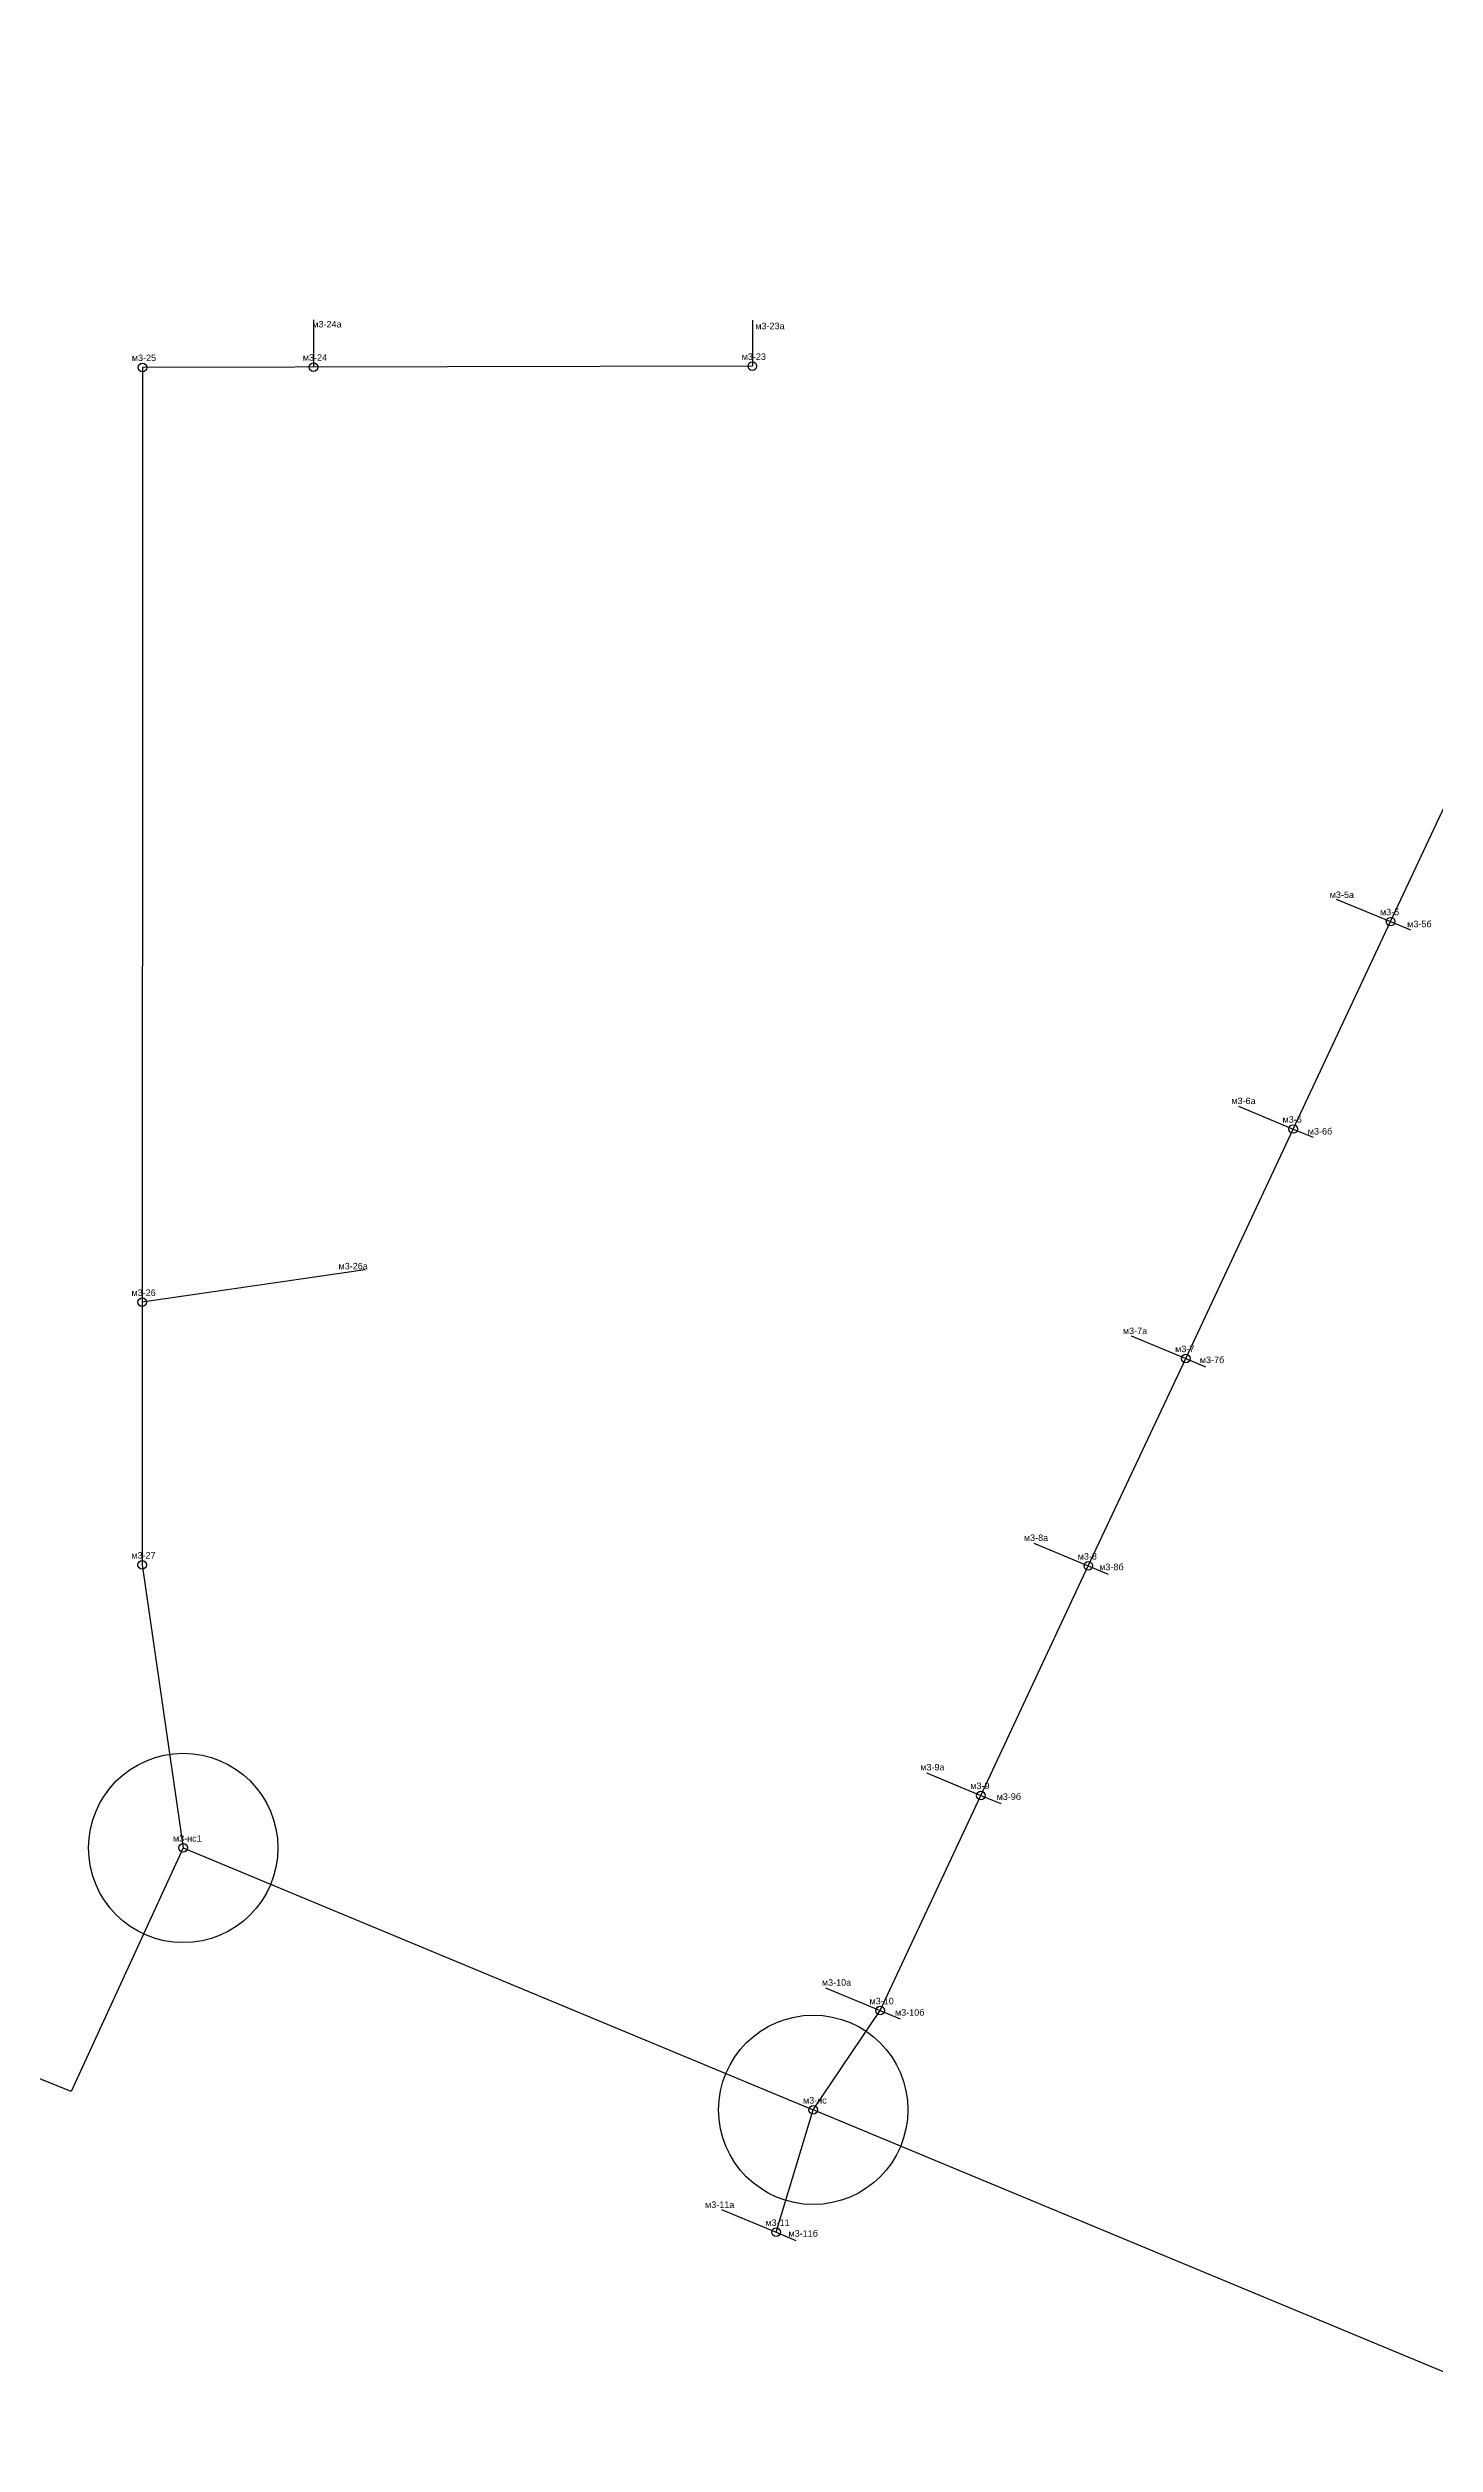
# Model space of a CAD drawing. Header units: millimetres. Extents: x 2243293 to 2245325, y 377925 to 380925.
# Drawn here: x 2244075 to 2244397, y 380361 to 380918 of the extents above; entities that cross this region are included whole.
import ezdxf

# ---------------------------------------------------------------- set-up
doc = ezdxf.new("R2010")
doc.units = ezdxf.units.MM
for name, color, linetype, lineweight in [('канализация_300_база', 100, 'Continuous', 25), ('канализация_колодцы', 103, 'Continuous', 25), ('канализация_насоска', 103, 'Continuous', 25), ('канализация_отвод', 103, 'Continuous', 25)]:
    doc.layers.add(name, color=color, linetype=linetype, lineweight=lineweight)
doc.styles.get("Standard").update_dxf_attribs({"font": 'arial.ttf'})

msp = doc.modelspace()

# ---------------------------------------------------------------- linework, layer by layer
at = {"layer": 'канализация_300_база'}
for points in [[(2244252.96, 380438.58), (2244268.51, 380461.63), (2244291.92, 380511.63), (2244316.89, 380564.95), (2244339.54, 380613.13), (2244364.51, 380666.45), (2244387.16, 380714.63), (2244412.12, 380767.95), (2244434.77, 380816.13), (2244459.77, 380869.52), (2244482.39, 380917.63)], [(2244238.8, 380843.67), (2244097.06, 380843.39), (2244096.95, 380565.19), (2244106.52, 380499.42)], [(2244374.5, 380719.88), (2244387.16, 380714.63)], [(2244387.16, 380714.63), (2244391.77, 380712.71)], [(2244351.82, 380671.73), (2244364.51, 380666.45)], [(2244364.51, 380666.45), (2244369.12, 380664.53)], [(2244326.88, 380618.38), (2244339.54, 380613.13)], [(2244339.54, 380613.13), (2244344.16, 380611.21)], [(2244304.2, 380570.23), (2244316.89, 380564.95)], [(2244106.52, 380499.42), (2244080.49, 380442.86), (2243779.92, 380564.37)], [(2244316.89, 380564.95), (2244321.51, 380563.03)], [(2244279.27, 380516.89), (2244291.92, 380511.63)], [(2244291.92, 380511.63), (2244296.54, 380509.71)], [(2244106.52, 380499.42), (2244252.96, 380438.58)], [(2244255.83, 380466.9), (2244268.51, 380461.63)], [(2244268.51, 380461.63), (2244273.13, 380459.71)], [(2244244.31, 380410.13), (2244252.96, 380438.58)], [(2244439.9, 380360.92), (2244252.96, 380438.58)], [(2244231.64, 380415.39), (2244244.31, 380410.13)], [(2244244.31, 380410.13), (2244248.92, 380408.22)]]:
    msp.add_lwpolyline(points, dxfattribs=at)
at = {"layer": 'канализация_колодцы'}
for centre in [(2244097.06, 380843.39), (2244136.79, 380843.47), (2244238.8, 380843.67), (2244387.16, 380714.63), (2244364.51, 380666.45), (2244096.97, 380626.2), (2244339.54, 380613.13), (2244096.95, 380565.19), (2244316.89, 380564.95), (2244291.92, 380511.63), (2244268.51, 380461.63), (2244244.31, 380410.13)]:
    msp.add_circle(centre, 1, dxfattribs=at)
at = {"layer": 'канализация_насоска'}
for centre, radius in [((2244106.52, 380499.42), 22), ((2244106.52, 380499.42), 1), ((2244252.96, 380438.58), 22), ((2244252.96, 380438.58), 1)]:
    msp.add_circle(centre, radius, dxfattribs=at)
at = {"layer": 'канализация_отвод'}
for points in [[(2244136.79, 380854.47), (2244136.79, 380843.47)], [(2244238.8, 380854.35), (2244238.8, 380843.67)], [(2244148.82, 380633.71), (2244096.97, 380626.2)]]:
    msp.add_lwpolyline(points, dxfattribs=at)

# ---------------------------------------------------------------- texts
at = {"layer": 'канализация_колодцы', "char_height": 1.5, "attachment_point": 1}
for s, insert in [('м3-24а', (2244136.52, 380854.18)), ('м3-23а', (2244239.49, 380853.77)), ('м3-25', (2244094.58, 380846.37)), ('м3-24', (2244134.32, 380846.44)), ('м3-23', (2244236.33, 380846.65)), ('м3-5а', (2244373, 380721.63)), ('м3-5', (2244384.68, 380717.61)), ('м3-5б', (2244391.01, 380714.83)), ('м3-6а', (2244350.14, 380673.74)), ('м3-6', (2244362.03, 380669.43)), ('м3-6б', (2244367.9, 380666.67)), ('м3-26а', (2244142.62, 380635.35)), ('м3-26', (2244094.5, 380629.18)), ('м3-7а', (2244324.93, 380620.3)), ('м3-7', (2244337.07, 380616.11)), ('м3-7б', (2244342.82, 380613.56)), ('м3-8а', (2244301.92, 380572.24)), ('м3-27', (2244094.47, 380568.16)), ('м3-8', (2244314.42, 380567.93)), ('м3-8б', (2244319.43, 380565.46)), ('м3-9а', (2244277.83, 380518.93)), ('м3-9', (2244289.45, 380514.61)), ('м3-9б', (2244295.58, 380512.09)), ('м3-нс1', (2244104.14, 380502.38)), ('м3-10а', (2244254.97, 380468.92)), ('м3-10', (2244266.04, 380464.6)), ('м3-10б', (2244271.96, 380461.96)), ('м3-нс', (2244250.58, 380441.54)), ('м3-11а', (2244227.81, 380417.28)), ('м3-11', (2244241.83, 380413.11)), ('м3-11б', (2244247.21, 380410.61))]:
    msp.add_mtext_dynamic_manual_height_columns(s, width=5.5218, gutter_width=12.5, heights=[0], dxfattribs=dict(at, insert=insert))

doc.saveas('drawing.dxf')
